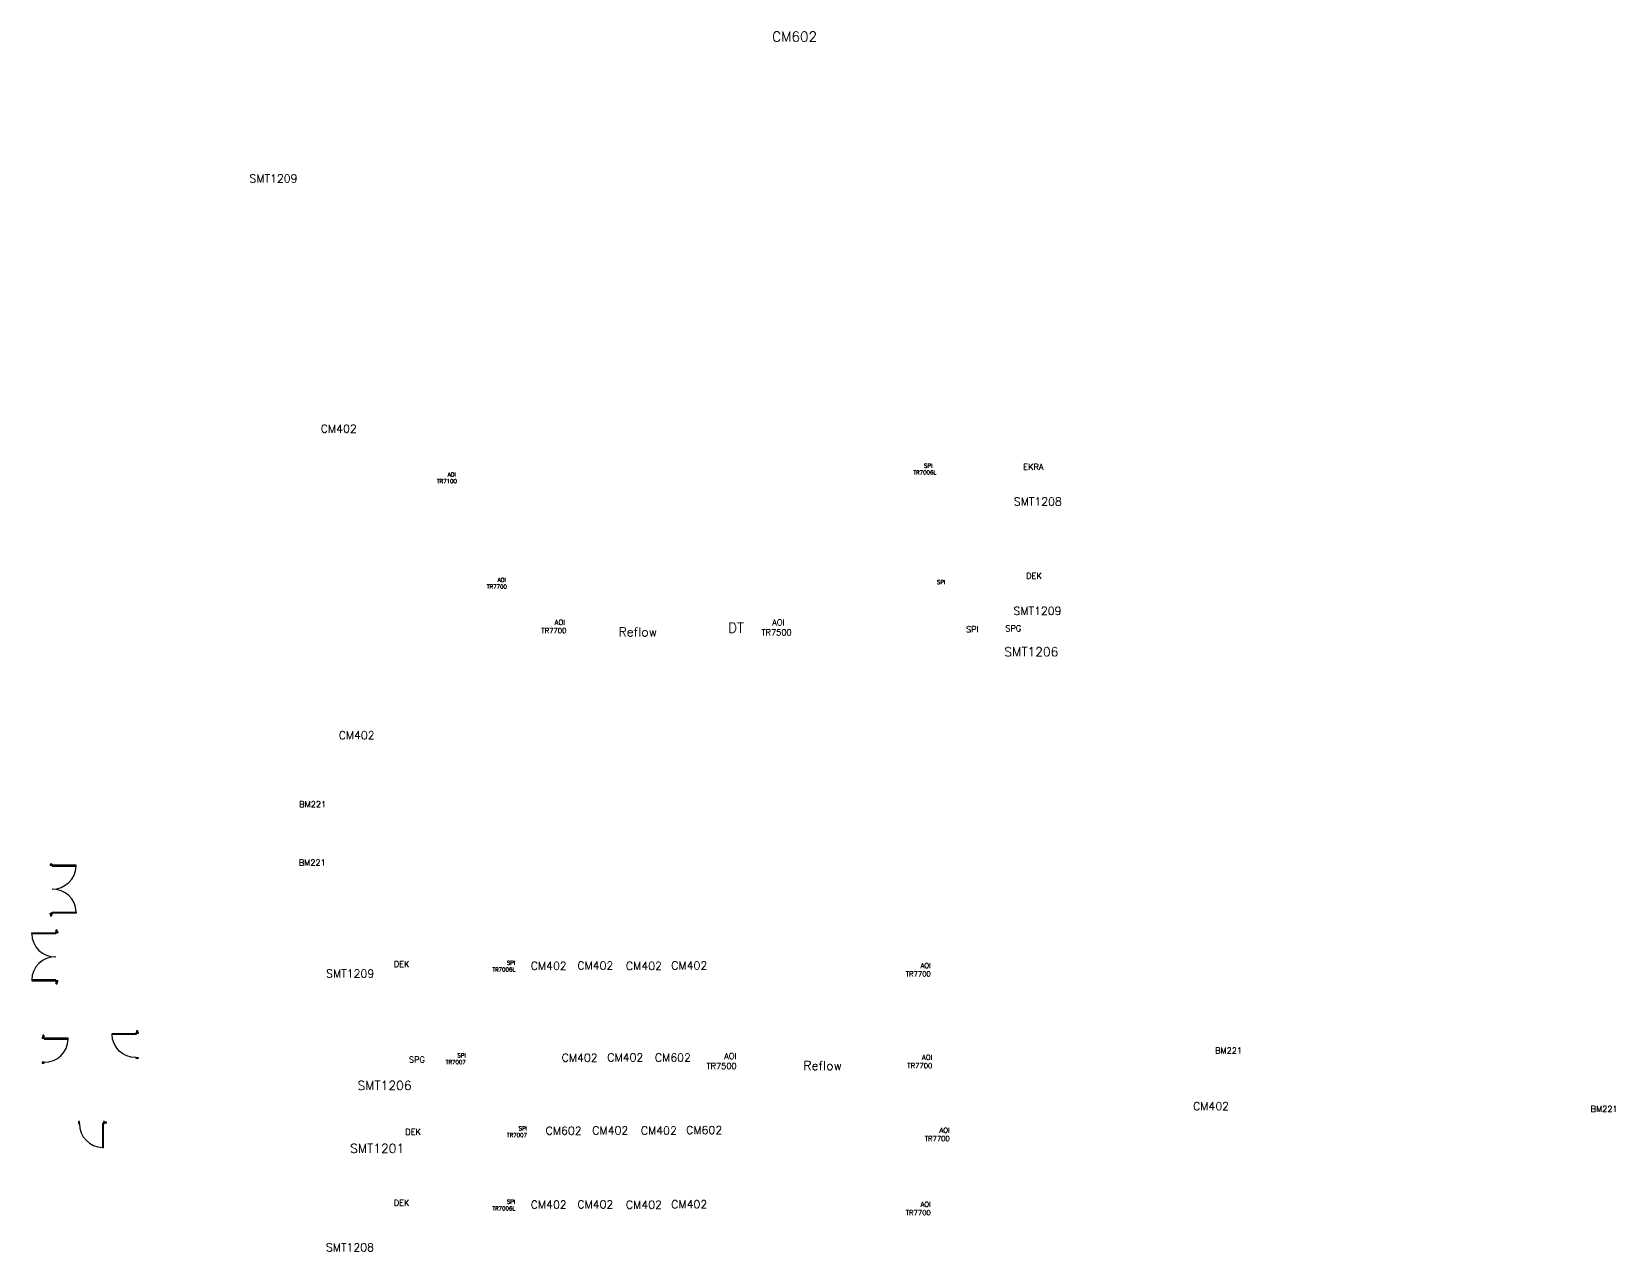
# Model space of a CAD drawing. Extents: x -80 to 56020, y 18240 to 42185.
# Drawn here: x 10820 to 18734, y 18590 to 24688 of the extents above; entities that cross this region are included whole.
import ezdxf

# ---------------------------------------------------------------- set-up
doc = ezdxf.new("R2010")
doc.units = 0
doc.header["$LTSCALE"] = 200
doc.linetypes.add('HIDDEN', pattern=[0.3, 0.2, -0.1])
for name, color, linetype in [('$DDT_AUDIT_GENERATED_(2B30)', 8, 'Continuous'), ('SMT Line', 5, 'Continuous'), ('緯穎新設隔間', 151, 'Continuous')]:
    doc.layers.add(name, color=color, linetype=linetype)
doc.styles.add('CCAD', font='TXT', dxfattribs={"bigfont": 'CCAD'})

# ---------------------------------------------------------------- blocks, each defined once
blk = doc.blocks.new('A$C7219ca4d')
at = {"layer": '緯穎新設隔間'}
for p, q in [((0, 130), (0, 125)), ((10, 130), (0, 130)), ((0, 125), (10, 125)), ((2.5, 140), (2.5, 130)), ((7.5, 140), (2.5, 140)), ((7.5, 130), (2.5, 130)), ((7.5, 140), (7.5, 130)), ((10, 125), (10, 130)), ((10, 125), (10, 120)), ((130, 125), (10, 125)), ((10, 120), (130, 120)), ((130, 120), (130, 125)), ((0, 5), (0, 0)), ((10, 5), (0, 5)), ((0, 0), (10, 0)), ((7.5, 5), (2.5, 5)), ((10, 0), (10, 5))]:
    blk.add_line(p, q, dxfattribs=at)
blk.add_arc((12.5, 122.5), 117.5, 268.78112, 358.78112, dxfattribs=at)
blk = doc.blocks.new('A$C412d4a2c')
at = {"layer": '緯穎新設隔間'}
blk.add_blockref('A$C7219ca4d', (0, 0), dxfattribs=at)

msp = doc.modelspace()

# ---------------------------------------------------------------- linework, layer by layer
at = {"layer": '緯穎新設隔間'}
for p, q in [((10911.666, 20526.41), (10911.666, 20521.41)), ((10921.666, 20526.41), (10911.666, 20526.41)), ((10911.666, 20521.41), (10921.666, 20521.41)), ((10921.666, 20521.41), (10921.666, 20526.41)), ((10921.666, 20521.41), (10921.666, 20516.41)), ((11041.666, 20521.41), (10921.666, 20521.41)), ((10921.666, 20516.41), (11041.666, 20516.41)), ((11041.666, 20516.41), (11041.666, 20521.41)), ((10911.666, 20276.41), (10911.666, 20281.41)), ((10911.666, 20281.41), (10921.666, 20281.41)), ((10921.666, 20276.41), (10911.666, 20276.41)), ((10914.166, 20276.41), (10914.166, 20266.41)), ((10919.166, 20276.41), (10914.166, 20276.41)), ((10919.166, 20276.41), (10914.166, 20276.41)), ((10919.166, 20266.41), (10914.166, 20266.41)), ((10919.166, 20276.41), (10919.166, 20266.41)), ((10921.666, 20281.41), (10921.666, 20286.41)), ((10921.666, 20286.41), (11041.666, 20286.41)), ((10921.666, 20281.41), (10921.666, 20276.41)), ((11041.666, 20281.41), (10921.666, 20281.41)), ((11041.666, 20286.41), (11041.666, 20281.41)), ((10939.633, 20182.241), (10939.633, 20187.241)), ((10939.633, 20187.241), (10949.633, 20187.241)), ((10942.133, 20187.241), (10942.133, 20197.241)), ((10942.133, 20197.241), (10947.133, 20197.241)), ((10942.133, 20187.241), (10947.133, 20187.241)), ((10942.133, 20187.241), (10947.133, 20187.241)), ((10947.133, 20187.241), (10947.133, 20197.241)), ((10949.633, 20187.241), (10949.633, 20182.241)), ((10819.633, 20177.241), (10819.633, 20182.241)), ((10819.633, 20182.241), (10939.633, 20182.241)), ((10939.633, 20177.241), (10819.633, 20177.241)), ((10949.633, 20182.241), (10939.633, 20182.241)), ((10939.633, 20182.241), (10939.633, 20177.241)), ((10939.633, 19947.241), (10819.633, 19947.241)), ((10819.633, 19947.241), (10819.633, 19942.241)), ((10939.633, 19942.241), (10939.633, 19947.241)), ((10819.633, 19942.241), (10939.633, 19942.241)), ((10949.633, 19942.241), (10939.633, 19942.241)), ((10939.633, 19942.241), (10939.633, 19937.241)), ((10939.633, 19937.241), (10949.633, 19937.241)), ((10942.133, 19927.241), (10942.133, 19937.241)), ((10942.133, 19937.241), (10947.133, 19937.241)), ((10942.133, 19927.241), (10947.133, 19927.241)), ((10947.133, 19927.241), (10947.133, 19937.241)), ((10949.633, 19937.241), (10949.633, 19942.241))]:
    msp.add_line(p, q, dxfattribs=at)
for centre, start, end in [((10924.166, 20518.91), 268.7811248, 358.7811248), ((10924.166, 20283.91), 1.2188752, 91.2188752), ((10937.133, 20179.741), 181.2188752, 271.2188752), ((10937.133, 19944.741), 88.7811248, 178.7811248)]:
    msp.add_arc(centre, 117.527, start, end, dxfattribs=at)

# ---------------------------------------------------------------- block references
msp.add_blockref('A$C7219ca4d', (10872.275, 19530.443), dxfattribs=at)
at = {"layer": '緯穎新設隔間', "xscale": -1}
msp.add_blockref('A$C7219ca4d', (11351.304, 19554.055), dxfattribs=at)
at = {"layer": '緯穎新設隔間', "rotation": 270}
msp.add_blockref('A$C412d4a2c', (11053.792, 19239.293), dxfattribs=at)

# ---------------------------------------------------------------- texts
at = {"layer": '$DDT_AUDIT_GENERATED_(2B30)', "color": 4, "lineweight": 25, "insert": (15790.125, 21982.363, 11.087), "char_height": 30, "attachment_point": 1, "style": 'CCAD'}
msp.add_mtext('{\\C1;DEK}', dxfattribs=at)
at = {"layer": 'SMT Line', "color": 5, "linetype": 'HIDDEN', "lineweight": 25, "style": 'CCAD'}
for s, insert, char_height, attachment_point in [('{\\C1;CM602}', (14520.143, 24687.697, -14.435), 50, 1), ('{\\C1;SPG}', (15685.417, 21719.578, -14.312), 30, 1), ('{\\C1;CM402}', (13493.546, 20037.525), 40, 3), ('{\\C1;CM402}', (13726.632, 20038.798, 10.965), 40, 3), ('{\\C1;CM402}', (13969.503, 20037.16, 12.052), 40, 3), ('{\\C1;CM402}', (14195.903, 20039.174, 10.965), 40, 3), ('{\\C1;SPG}', (12784.808, 19563.595, -15.345), 30, 3), ('{\\C1;CM402}', (13648.266, 19578.273, 1.02), 40, 3), ('{\\C1;CM402}', (13876.352, 19579.546, 11.985), 40, 3), ('{\\C1;CM602}', (14114.223, 19578.873, 13.14), 40, 3), ('{\\C1;DEK}', (12765.285, 19202.028, 11.087), 30, 3), ('{\\C1;CM602}', (13568.266, 19213.273, 1.02), 40, 3), ('{\\C1;CM402}', (13801.352, 19214.546, 11.985), 40, 3), ('{\\C1;CM402}', (14044.223, 19213.873, 13.14), 40, 3), ('{\\C1;CM602}', (14270.623, 19216.623, 10.023), 40, 3), ('{\\C1;CM402}', (13493.546, 18843.735), 40, 3), ('{\\C1;CM402}', (13726.632, 18845.008, 10.965), 40, 3), ('{\\C1;CM402}', (13969.503, 18843.37, 12.052), 40, 3), ('{\\C1;CM402}', (14195.903, 18845.384, 10.965), 40, 3)]:
    msp.add_mtext(s, dxfattribs=dict(at, insert=insert, char_height=char_height, attachment_point=attachment_point))
at = {"layer": 'SMT Line', "color": 0, "lineweight": 25, "style": 'CCAD'}
for s, insert, char_height, attachment_point in [('SMT1209', (11908.061, 23973.545, -13.225), 40, 1), ('SMT1208', (15728.033, 22358.526), 40, 1), ('SMT1209', (15726.289, 21812.088, 1.087), 40, 1), ('SMT1206', (15680.744, 21609.971, -14.312), 45, 1), ('SMT1209', (12531.347, 19998.643, -2.175), 40, 3), ('SMT1206', (12718.158, 19441.919, -15.345), 45, 3), ('SMT1201', (12681.387, 19127.169, 0.965), 45, 3), ('SMT1208', (12530.347, 18630.227, -1.087), 40, 3)]:
    msp.add_mtext(s, dxfattribs=dict(at, insert=insert, char_height=char_height, attachment_point=attachment_point))
at = {"layer": 'SMT Line', "color": 4, "lineweight": 25, "style": 'CCAD'}
for s, insert, char_height, attachment_point in [('{\\C1;CM402}', (12264.338, 22722.826, 27.028), 40, 1), ('{\\C1;EKRA}', (15775.267, 22527.205), 30, 1), ('{\\C1;Reflow}', (13752.716, 21664.557), 45, 7), ('{\\C1;DT}', (14299.756, 21732.595), 50, 1), ('{\\C1;SPI}', (15489.403, 21714.946, -14.312), 30, 1), ('{\\C1;CM402}', (12353.79, 21190.131, 27.028), 40, 1), ('{\\C1;BM221}', (12156.632, 20839.99, 27.028), 30, 1), ('{\\C1;BM221}', (12154.317, 20548.424, 27.028), 30, 1), ('{\\C1;DEK}', (12707.424, 20041.696), 30, 3), ('{\\C1;BM221}', (16869.027, 19609.101, 29.203), 30, 3), ('{\\C1;Reflow}', (14869.557, 19496.506, 1.02), 45, 9), ('{\\C1;CM402}', (16803.753, 19335.928, 29.203), 40, 3), ('{\\C1;BM221}', (18745.977, 19316.91, 29.203), 30, 3), ('{\\C1;DEK}', (12707.424, 18847.906), 30, 3)]:
    msp.add_mtext(s, dxfattribs=dict(at, insert=insert, char_height=char_height, attachment_point=attachment_point))
at = {"layer": 'SMT Line', "color": 5, "lineweight": 25, "style": 'CCAD'}
for s, insert, char_height, attachment_point in [('{\\C1;   AOI\\PTR7100}', (12844.591, 22430.396, -1.087), 20, 7), ('{\\C1;    \\H1.3333X;SPI\\PTR7006L}', (15225.975, 22527.702), 15, 1), ('{\\C1;   AOI\\PTR7700}', (13094.244, 21903.318), 20, 7), ('{\\C1;    \\H1.3333x;SPI}', (15290.475, 21946.264, 1.087), 15, 1), ('{\\C1;   AOI\\PTR7700}', (13366.454, 21680.992), 25, 7), ('{\\C1;   \\H1.5x;AOI\\PTR7500}', (14467.14, 21669.721, -14.312), 20, 7), ('{\\C1;     \\H1.3333x;SPI\\PTR7006L}', (13236.591, 20042.193), 15, 3), ('{\\C1; \\H1.25x; AOI\\PTR7700}', (15313.05, 19964.935, -0.123), 20, 9), ('{\\C1;   SPI\\PTR7007}', (12989.187, 19579.87, -15.385), 20, 3), ('{\\C1;   \\H1.5x;AOI\\PTR7500}', (14342.77, 19501.669, 1.02), 20, 9), ('{\\C1; \\H1.25x; AOI\\PTR7700}', (15320.77, 19505.683, 1.02), 20, 9), ('{\\C1;   SPI\\PTR7007}', (13295.164, 19214.792, 0.965), 20, 3), ('{\\C1; \\H1.25x; AOI\\PTR7700}', (15407.77, 19141.7, -0.955), 20, 9), ('{\\C1;     \\H1.3333x;SPI\\PTR7006L}', (13236.591, 18848.403), 15, 3), ('{\\C1; \\H1.25x; AOI\\PTR7700}', (15313.05, 18771.145, -0.123), 20, 9)]:
    msp.add_mtext(s, dxfattribs=dict(at, insert=insert, char_height=char_height, attachment_point=attachment_point))

doc.saveas('drawing.dxf')
